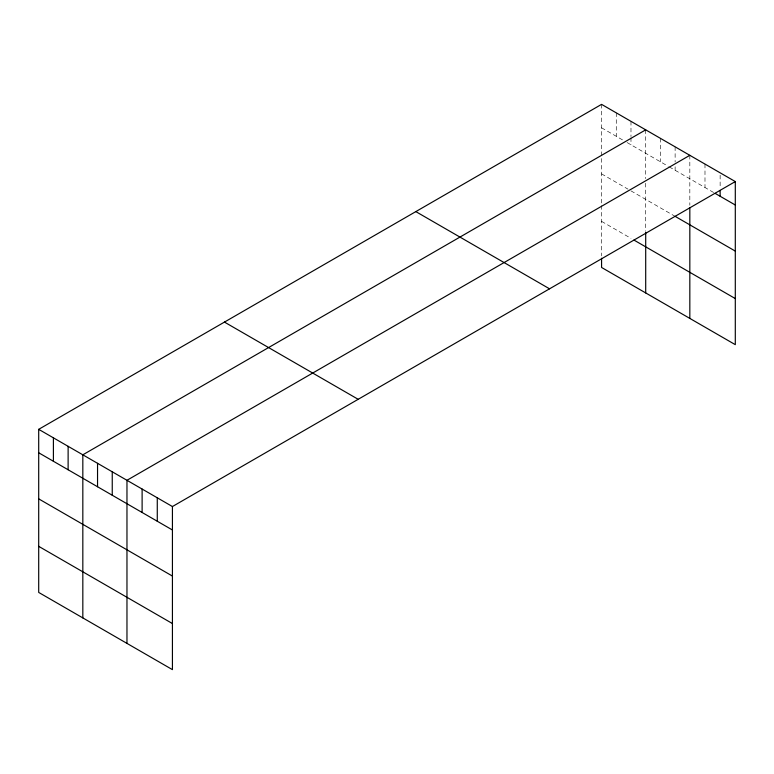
<?xml version="1.0" encoding="UTF-8"?>
<svg xmlns="http://www.w3.org/2000/svg" width="774" height="774" viewBox="0 0 774 774"><rect width="100%" height="100%" fill="white"/><g stroke="black" fill="none" stroke-linecap="round" stroke-linejoin="round"><path stroke-width="0.58" stroke-dasharray="3.87 2.9" d="M601.572 127.807L623.147 140.258M627.066 142.532L668.252 166.304M669.239 166.874L714.083 192.765M601.572 173.889L628.043 189.175M630.984 190.878L675.121 216.352M601.572 221.374L630.984 238.353M720.139 175.166L720.139 188.063M704.988 164.078L704.988 187.511M689.827 155.322L689.827 205.265M675.121 146.828L675.121 162.066M675.121 166.758L675.121 170.27M660.406 138.333L660.406 161.776M645.7 129.848L645.7 178.63M645.7 183.245L645.7 231.02M630.984 121.354L630.984 136.592M630.984 137.762L630.984 144.796M616.278 112.859L616.278 136.301M601.572 104.364L601.572 204.413M601.572 205.545L601.572 255.933"/><path stroke-width="1.16" d="M735.3 181.571L172.428 506.544L172.428 669.636L38.7 592.429L38.7 429.338L601.572 104.364L735.3 181.571L735.3 344.662L601.572 267.456L601.572 258.235M645.7 129.848L82.828 454.812L82.828 617.904M689.827 155.322L126.965 480.296L126.965 643.388M715.089 193.345L735.3 205.013M675.121 216.352L735.3 251.105M633.935 240.056L735.3 298.58M415.822 211.602L549.55 288.818M224.45 322.09L358.178 399.307M38.7 429.338L172.428 506.544M38.7 452.771L172.428 529.987M38.7 498.862L172.428 576.069M38.7 546.338L172.428 623.554M720.139 190.404L720.139 196.267M689.827 207.567L689.827 318.414M645.7 232.152L645.7 292.94M157.277 497.798L157.277 521.231M142.116 489.042L142.116 512.485M112.249 471.801L112.249 495.244M97.543 463.307L97.543 486.749M68.122 446.317L68.122 469.76M53.406 437.823L53.406 461.265"/></g></svg>
